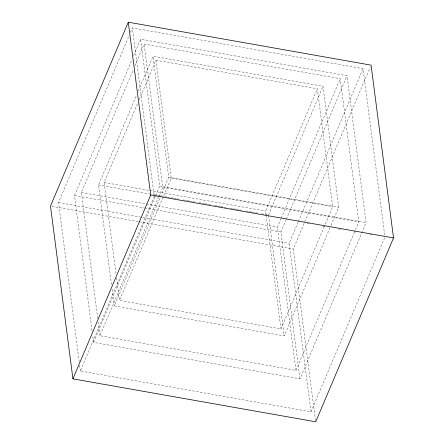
<?xml version="1.0" encoding="UTF-8"?>
<svg xmlns="http://www.w3.org/2000/svg" width="444" height="444" viewBox="0 0 444 444"><rect width="100%" height="100%" fill="white"/><g stroke="black" fill="none" stroke-linecap="round" stroke-linejoin="round"><path stroke-width="0.33" stroke-dasharray="2.22 1.67" d="M79.215 362.071L58.497 202.558L129.437 34.882M130.514 32.334L132.401 27.872L363.059 68.67L384.671 235.065M92.086 330.702L74.531 195.51L132.018 59.624M133.633 55.8L140.654 39.211L347.03 75.719L366.106 222.577L299.983 378.871L93.601 342.368L92.713 335.503M97.713 318.576L81.341 192.513L133.372 69.525M134.993 65.701L144.156 44.034L340.221 78.71L358.819 221.9L354.773 231.457M111.516 284.582L98.574 184.937L136.585 95.094M138.201 91.27L153.025 56.222L322.988 86.286L338.694 207.226L330.336 226.984M116.028 273.654L104.185 182.473L137.596 103.502M139.211 99.678L155.916 60.195L317.377 88.75L332.695 206.671L324.608 225.78M384.671 237.762L311.039 411.81L80.375 371.012L154.279 196.326L132.401 27.872M93.601 342.368L159.723 186.069L140.654 39.211M354.501 232.095L295.998 370.379L99.939 335.703L158.441 197.413M158.713 196.781L162.754 187.218L144.156 44.034M330.07 227.617L284.243 335.942L114.28 305.883L160.106 197.558M160.378 196.92L168.737 177.167L153.025 56.222M324.342 226.412L280.963 328.949L119.497 300.394L171.229 178.111L155.916 60.195M266.089 214.458L265.645 211.033L317.377 88.75M268.531 215.001L322.988 86.286M295.998 370.379L277.4 227.195L280.908 218.909M281.174 218.27L340.221 78.71M299.983 378.871L280.908 232.012L286.036 219.891M286.308 219.253L347.03 75.719M311.039 411.81L289.161 243.356L298.057 222.316M298.329 221.678L363.059 68.67M315.545 420.429L293.284 249.023L370.268 67.061M168.737 177.167L338.694 207.226M171.229 178.111L332.695 206.671M159.723 186.069L366.106 222.577M162.754 187.218L358.819 221.9M104.185 182.473L149.145 190.426M149.828 190.548L265.645 211.033M98.574 184.937L149.767 193.995M153.18 194.6L154.545 194.838M155.228 194.96L157.276 195.321M157.959 195.443L160.689 195.926M161.372 196.048L164.102 196.531M164.785 196.648L166.827 197.014M167.51 197.13L170.241 197.613M170.923 197.735L172.971 198.096M173.654 198.218L176.385 198.701M177.067 198.823L179.115 199.184M183.211 199.911L185.942 200.394M186.624 200.516L188.672 200.877M189.355 200.999L192.086 201.482M192.768 201.598L194.816 201.965M198.912 202.686L201.643 203.169M202.325 203.291L204.373 203.652M205.056 203.774L207.786 204.257M208.469 204.379L210.517 204.739M214.607 205.461L217.338 205.944M218.021 206.066L220.069 206.427M220.751 206.549L223.482 207.032M224.165 207.154L226.212 207.514M230.308 208.242L233.039 208.724M233.722 208.847L235.77 209.207M236.452 209.329L239.183 209.812M239.865 209.929L241.913 210.295M246.009 211.017L248.74 211.499M249.423 211.622L251.471 211.982M252.153 212.104L254.884 212.587M255.566 212.709L257.614 213.07M261.705 213.792L264.435 214.274M265.118 214.397L267.166 214.757M154.279 196.326L155.644 196.57M307.143 223.365L309.191 223.726M322.838 226.14L324.886 226.501M338.533 228.915L340.581 229.282M354.229 231.696L356.277 232.057M369.924 234.471L371.972 234.832M81.341 192.513L277.4 227.195M74.531 195.51L144.006 207.798M144.683 207.92L280.908 232.012M58.497 202.558L289.161 243.356M51.848 206.321L138.467 221.639M139.15 221.761L293.284 249.023M268.62 215.69L284.243 335.942M266.178 215.146L280.963 328.949M116.561 277.766L119.497 300.394M112.138 289.388L114.28 305.883M98.157 322L99.939 335.703M79.665 365.512L80.375 371.012"/><path stroke-width="0.67" d="M128.277 22.2L50.483 206.077L72.921 378.854L315.723 421.8L393.517 237.923L371.079 65.146L128.277 22.2L150.716 194.977L72.921 378.854M150.716 194.977L393.517 237.923"/></g></svg>
